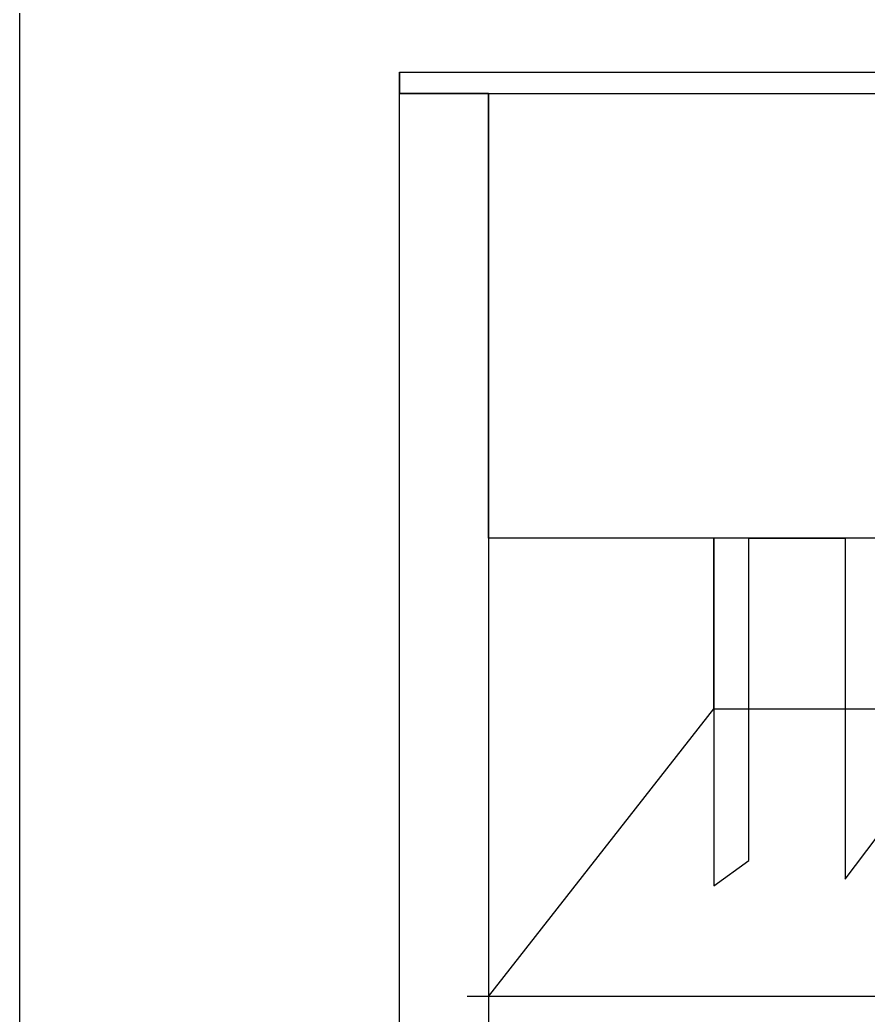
# Model space of a CAD drawing. Header units: inches. Extents: x -11 to 128, y 7 to 56.
# Drawn here: x 12.5 to 20.34, y 28.66 to 37.87 of the extents above; entities that cross this region are included whole.
import ezdxf

# ---------------------------------------------------------------- set-up
doc = ezdxf.new("R2010")
doc.units = ezdxf.units.IN
doc.header["$MEASUREMENT"] = 0
picture_1 = doc.add_image_def('image1.jpg', size_in_pixel=(1680, 1093))

msp = doc.modelspace()

# ---------------------------------------------------------------- linework, layer by layer
for p, q in [((16.0098, 24.2412), (16.0098, 37.3838)), ((16.0098, 37.3838), (85.2871, 37.3838)), ((16.0098, 37.3838), (16.0098, 37.1862)), ((16.0098, 37.1862), (85.2871, 37.1862)), ((16.8325, 37.1862), (16.0098, 37.1862)), ((16.0098, 37.1862), (23.5089, 37.1862)), ((16.8325, 33.0718), (16.8325, 37.1862)), ((16.8325, 37.1862), (16.8325, 24.2561)), ((84.3293, 33.0718), (16.8325, 33.0718)), ((18.9155, 31.4936), (18.9155, 33.0718)), ((18.9155, 33.0718), (18.9155, 31.4936)), ((18.9155, 33.0718), (18.9155, 29.8561)), ((19.2392, 30.0905), (19.2392, 33.0718)), ((19.2392, 33.0718), (20.131, 33.0718)), ((20.131, 33.0718), (20.131, 29.9186)), ((16.8325, 28.8312), (18.9155, 31.4936)), ((18.9155, 31.4936), (41.9642, 31.4936)), ((20.131, 29.9186), (20.4283, 30.3093)), ((18.9155, 29.8561), (19.2392, 30.0905)), ((84.3293, 28.8312), (16.6331, 28.8312))]:
    msp.add_line(p, q)

# ---------------------------------------------------------------- pictures from other files: only their frames are drawn
image = msp.add_image(picture_1, insert=(12.4966, 7.3772), size_in_units=(74.4025, 48.4059))
image.dxf.flags = 6

doc.saveas('drawing.dxf')
